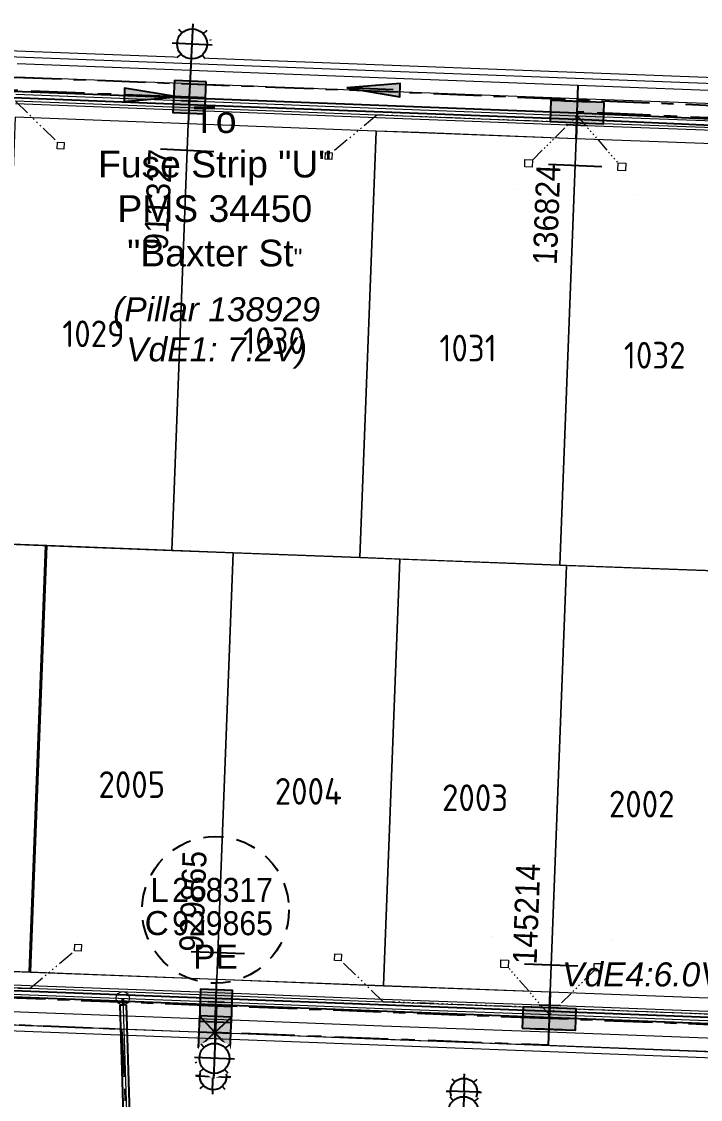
# Model space of a CAD drawing. Header units: metres. Extents: x 294745 to 296284, y 6233060 to 6235519.
# Drawn here: x 295136.1 to 295187, y 6234002.6 to 6234083.4 of the extents above; entities that cross this region are included whole.
import ezdxf
from ezdxf.enums import TextEntityAlignment as Align

# ---------------------------------------------------------------- set-up
doc = ezdxf.new("R2010")
doc.units = ezdxf.units.M
doc.set_wipeout_variables(frame=1)
for name, pattern in [('Cable Exist UG', [7, 4, -1, 1, -1]), ('Dash', [5, 3, -2]), ('DASHED', [19.05, 12.7, -6.35]), ('DOT', [6.35, 0, -6.35]), ('PHANTOMX2', [5.6, 2.5, -0.5, 0.15, -0.5, 0.15, -0.5, 0.15, -0.5, 0.15, -0.5])]:
    doc.linetypes.add(name, pattern=pattern)
doc.layers.get('0').update_dxf_attribs({"color": 6})
doc.layers.get('Defpoints').update_dxf_attribs({"color": 250})
doc.layers.add('. Const Lines _SP', color=251, linetype='Continuous', lineweight=0, plot=False)
doc.layers.add('. Const Lines Circles _SP', color=251, linetype='Continuous', lineweight=0, plot=False)
doc.layers.add('. Const Lines SL', color=7, linetype='Continuous', lineweight=0, true_color=0x009999, plot=False, transparency=0.3)
doc.layers.add('. Const Trench (GIS)', color=7, linetype='Continuous', lineweight=0, true_color=0x990099, plot=False, transparency=0.3)
for name, color, linetype in [('_User_HV_Exist', 7, 'Continuous'), ('Duct_SP_EXT', 30, 'Continuous'), ('Equip_SP_SL_EXT', 7, 'Continuous'), ('SupportsUG_SP_LV_EXT', 7, 'Continuous'), ('UG_Details_SP_MISC', 7, 'Continuous')]:
    doc.layers.add(name, color=color, linetype=linetype)
for name, color, linetype, lineweight in [('_User_HV_Final', 1, 'Continuous', 25), ('_User_LV_Exist', 5, 'Continuous', 25), ('_User_LV_Final', 5, 'Continuous', 25), ('Cadastre Easements_SP_EXT', 66, 'DASHED', 15), ('Cadastre Land Parcels_SP_EXT', 118, 'Continuous', 15), ('Cadastre Lot Numbers_SP_EXT', 118, 'Continuous', 15), ('Services_SP_EXT', 42, 'PHANTOMX2', 20), ('Services_SP_NEW', 2, 'PHANTOMX2', 20)]:
    doc.layers.add(name, color=color, linetype=linetype, lineweight=lineweight)
doc.layers.add('Kerb_SP_Existing', color=254, linetype='Continuous', lineweight=13, transparency=0.5)
doc.styles.add('COLUMN_LABEL', font='arial.ttf', dxfattribs={"height": 2})
doc.styles.add('LotNum', font='isocp.shx')
doc.styles.add('POLE_LABEL', font='arial.ttf', dxfattribs={"height": 2})
doc.styles.add('SL_LABEL', font='arial.ttf', dxfattribs={"height": 2})
doc.styles.get("Standard").update_dxf_attribs({"font": 'arial.ttf'})
doc.linetypes.add('Cable 3', pattern='A,5,-0.01,[">>",Standard,S=1.5,R=0,X=0,Y=-0.735],-2.4', length=7.41)

# ---------------------------------------------------------------- blocks, each defined once
blk = doc.blocks.new('*U76')
at = {"layer": 'SupportsUG_SP_LV_EXT', "linetype": 'Continuous'}
h = blk.add_hatch(color=256, dxfattribs=at)
h.dxf.hatch_style = 1
h.paths.add_polyline_path([(-0.8, 0), (-0.8, 2), (0.8, 2), (0.8, 0)])
h = blk.add_hatch(color=256, dxfattribs=at)
h.dxf.hatch_style = 1
h.paths.add_polyline_path([(-0.8, -2), (-0.8, 0), (0.8, 0), (0.8, -2)])
blk.add_lwpolyline([(-0.8, 2), (-0.8, -1), (-0.8, 1), (-0.8, -2), (0.8, -2), (0.8, 2)], close=True)
at = {"layer": 'Defpoints'}
for p, q in [((4, -2), (4, 2)), ((2, 0), (-2, 0)), ((0, 0), (2, 0)), ((1, 0.8), (1, -0.8))]:
    blk.add_line(p, q, dxfattribs=at)
at = {"layer": 'Defpoints', "flags": 128}
for points in [[(6, 4.5), (6, 4.5)], [(6, -4.5), (6, -4.5)]]:
    blk.add_lwpolyline(points, dxfattribs=at)
at = {"width": 0.9}
blk.add_attdef('ASSET_NUM', text='', height=1.8, rotation=360, dxfattribs=at).set_placement((4, 2), align=Align.MIDDLE_LEFT)
for tag, flags, p in [('OWNED_BY', 9, (-0.2, 0)), ('STREETNAME', 9, (-0.175, 0)), ('SUBURB', 1, (-0.158, 0)), ('PARENT', 9, (-0.143, 0)), ('NOTES', 9, (-0.127, 0)), ('LOCATION', 9, (-0.111, 0)), ('LEGEND', 9, (-0.091, 0)), ('SUPPORT_TYPE', 9, (-0.072, 0)), ('USAGE', 9, (-0.056, 0)), ('STATE', 9, (-0.032, 0))]:
    blk.add_attdef(tag, text='', height=0.01, rotation=270, dxfattribs=dict(flags=flags)).set_placement(p, align=Align.CENTER)
blk = doc.blocks.new('*U135')
at = {"layer": 'Defpoints'}
blk.add_line((1.98125, 0), (0.28125, 0), dxfattribs=at)
at = {"layer": 'Services_SP_EXT', "linetype": 'Continuous', "ltscale": 0.4}
for points in [[(3.7, 3.78125), (4.2625, 3.78125), (4.2625, 3.21875), (3.7, 3.21875)], [(3.7, -3.21875), (4.2625, -3.21875), (4.2625, -3.78125), (3.7, -3.78125)]]:
    blk.add_lwpolyline(points, close=True, dxfattribs=at)
at = {"layer": 'Services_SP_EXT', "ltscale": 0.4}
for points in [[(0.28125, 0), (3.7, 3.2)], [(3.7, -3.2), (0.28125, 0)]]:
    blk.add_lwpolyline(points, dxfattribs=at)
blk = doc.blocks.new('*U138')
at = {"layer": 'Services_SP_EXT', "ltscale": 0.5}
blk.add_lwpolyline([(0.8, 0), (0.8, -15)], dxfattribs=at)
at = {"layer": 'Services_SP_EXT', "ltscale": 0.5, "flags": 128}
blk.add_lwpolyline([(0.8, -15), (3.7, -18.2)], dxfattribs=at)
at = {"layer": 'Services_SP_EXT', "ltscale": 0.5}
blk.add_lwpolyline([(4.249, -18.249), (4.249, -18.749), (3.748, -18.749), (3.748, -18.247)], close=True, dxfattribs=at)
blk = doc.blocks.new('*U118')
blk.add_hatch(color=256).paths.add_polyline_path([(1.2, 1.2), (-1.2, 1.2), (-1.2, -1.2), (1.2, -1.2)])
blk.add_lwpolyline([(-1.2, 1.2), (-1.2, -1.2), (1.2, -1.2), (1.2, 1.2)], close=True)
at = {"layer": 'Defpoints', "flags": 128}
for points in [[(4, 2), (4, -2)], [(0, 1.2), (0, -1.2)], [(0, 0), (2, 0)], [(0.3, 0.6), (0.3, -0.6)]]:
    blk.add_lwpolyline(points, dxfattribs=at)
at = {"style": 'COLUMN_LABEL', "width": 0.9, "flags": 8}
blk.add_attdef('ASSET_NUM', text='', height=1.8, rotation=360, dxfattribs=at).set_placement((4, 2), align=Align.MIDDLE_LEFT)
at = {"flags": 1}
blk.add_attdef('Z', (-2.351, -1.813), '', height=0.2, rotation=270, dxfattribs=at)
at = {"flags": 9}
for tag, p in [('NOTES', (-2, -1.813)), ('SUBURB', (-1.8, -1.813)), ('STREETNAME', (-1.6, -1.813)), ('LOCATION', (-1.4, -1.813)), ('LEGEND', (-1.2, -1.813)), ('USAGE', (-1, -1.813)), ('STATE', (-0.8, -1.813)), ('OWNED_BY', (-0.6, -1.813)), ('COLUMN_TYPE', (-0.4, -1.813))]:
    blk.add_attdef(tag, text='', height=0.2, rotation=270, dxfattribs=at).set_placement(p, align=Align.MIDDLE_LEFT)
for tag, style, p in [('STREET_CODE', 'COLUMN_LABEL', (-0.2, -1.813)), ('STRUCTURE_PLANT_NUMBER', 'POLE_LABEL', (0.031, -1.813))]:
    blk.add_attdef(tag, text='', height=0.2, rotation=270, dxfattribs=dict(at, style=style)).set_placement(p, align=Align.MIDDLE_LEFT)
blk = doc.blocks.new('*U139')
at = {"layer": 'Services_SP_EXT', "ltscale": 0.5, "flags": 128}
blk.add_lwpolyline([(0.8, 13), (3.7, 16.2)], dxfattribs=at)
at = {"layer": 'Services_SP_EXT', "ltscale": 0.5}
blk.add_lwpolyline([(4.248, 16.747), (4.248, 16.249), (3.749, 16.249), (3.749, 16.747)], close=True, dxfattribs=at)
blk.add_lwpolyline([(0.8, 0), (0.8, 13)], dxfattribs=at)
blk = doc.blocks.new('*U121')
blk.add_hatch(color=256).paths.add_polyline_path([(1.2, 1.2), (-1.2, 1.2), (-1.2, -1.2), (1.2, -1.2)])
blk.add_lwpolyline([(-1.2, 1.2), (-1.2, -1.2), (1.2, -1.2), (1.2, 1.2)], close=True)
at = {"layer": 'Defpoints', "flags": 128}
for points in [[(4, 2), (4, -2)], [(0, 1.2), (0, -1.2)], [(0, 0), (2, 0)], [(0.3, 0.6), (0.3, -0.6)]]:
    blk.add_lwpolyline(points, dxfattribs=at)
at = {"style": 'COLUMN_LABEL', "width": 0.9, "flags": 8}
blk.add_attdef('ASSET_NUM', text='', height=1.8, rotation=360, dxfattribs=at).set_placement((4, 2), align=Align.MIDDLE_LEFT)
at = {"flags": 1}
blk.add_attdef('Z', (-2.351, -1.813), '', height=0.2, rotation=270, dxfattribs=at)
at = {"flags": 9}
for tag, p in [('NOTES', (-2, -1.813)), ('SUBURB', (-1.8, -1.813)), ('STREETNAME', (-1.6, -1.813)), ('LOCATION', (-1.4, -1.813)), ('LEGEND', (-1.2, -1.813)), ('USAGE', (-1, -1.813)), ('STATE', (-0.8, -1.813)), ('OWNED_BY', (-0.6, -1.813)), ('COLUMN_TYPE', (-0.4, -1.813))]:
    blk.add_attdef(tag, text='', height=0.2, rotation=270, dxfattribs=at).set_placement(p, align=Align.MIDDLE_LEFT)
for tag, style, p in [('STREET_CODE', 'COLUMN_LABEL', (-0.2, -1.813)), ('STRUCTURE_PLANT_NUMBER', 'POLE_LABEL', (0.031, -1.813))]:
    blk.add_attdef(tag, text='', height=0.2, rotation=270, dxfattribs=dict(at, style=style)).set_placement(p, align=Align.MIDDLE_LEFT)
blk = doc.blocks.new('*U174')
at = {"linetype": 'Continuous'}
h = blk.add_hatch(color=256, dxfattribs=at)
h.dxf.hatch_style = 1
h.paths.add_polyline_path([(6.304, -1.561), (3.904, -1.561), (3.904, -3.961), (6.304, -3.961)])
h = blk.add_hatch(color=256)
h.dxf.hatch_style = 1
h.paths.add_polyline_path([(6.304, -1.561), (3.904, -3.961), (3.904, -1.561)])
for p, q in [((6.304, -1.561), (3.904, -3.961)), ((3.904, -1.561), (6.304, -3.961)), ((8.404, -1.434), (8.404, -1.766)), ((7.466, -1.823), (7.7, -2.057)), ((9.343, -1.823), (9.108, -2.057)), ((5.104, -2.761), (7.409, -2.761)), ((9.4, -2.761), (9.732, -2.761)), ((7.466, -3.7), (7.7, -3.465)), ((8.404, -3.757), (8.404, -4.089)), ((9.343, -3.7), (9.108, -3.465))]:
    blk.add_line(p, q)
blk.add_line((9.4, -2.761), (6.859, -2.761), dxfattribs=at)
blk.add_lwpolyline([(6.304, -3.961), (6.304, -1.561), (3.904, -1.561), (3.904, -3.961)], close=True)
at = {"linetype": 'Continuous', "flags": 128}
blk.add_lwpolyline([(8.404, -4.006), (8.404, -1.517)], dxfattribs=at)
blk.add_circle((8.404, -2.761), 0.996)
at = {"layer": 'Defpoints', "transparency": 33554559}
for p, q in [((5.104, -3.961), (5.104, -1.561)), ((5.104, -2.761), (3.104, -2.761))]:
    blk.add_line(p, q, dxfattribs=at)
blk = doc.blocks.new('*U175')
at = {"linetype": 'Continuous'}
h = blk.add_hatch(color=256, dxfattribs=at)
h.dxf.hatch_style = 1
h.paths.add_polyline_path([(5.77, 1.2), (3.37, 1.2), (3.37, -1.2), (5.77, -1.2)])
h = blk.add_hatch(color=256)
h.dxf.hatch_style = 1
h.paths.add_polyline_path([(5.77, 1.2), (3.37, -1.2), (3.37, 1.2)])
for p, q in [((5.77, 1.2), (3.37, -1.2)), ((3.37, 1.2), (5.77, -1.2)), ((6.932, 0.939), (7.166, 0.704)), ((7.87, 1.327), (7.87, 0.996)), ((8.809, 0.939), (8.574, 0.704)), ((4.57, 0), (6.875, 0)), ((8.866, 0), (9.198, 0)), ((6.932, -0.939), (7.166, -0.704)), ((8.809, -0.939), (8.574, -0.704)), ((7.87, -0.996), (7.87, -1.327))]:
    blk.add_line(p, q)
blk.add_line((8.866, 0), (6.325, 0), dxfattribs=at)
blk.add_lwpolyline([(5.77, -1.2), (5.77, 1.2), (3.37, 1.2), (3.37, -1.2)], close=True)
at = {"linetype": 'Continuous', "flags": 128}
blk.add_lwpolyline([(7.87, -1.244), (7.87, 1.244)], dxfattribs=at)
blk.add_circle((7.87, 0), 0.996)
at = {"layer": 'Defpoints', "transparency": 33554559}
for p, q in [((4.57, -1.2), (4.57, 1.2)), ((4.57, 0), (2.57, 0))]:
    blk.add_line(p, q, dxfattribs=at)
blk = doc.blocks.new('*U148')
at = {"linetype": 'Dash', "ltscale": 0.5}
blk.add_circle((0, 0), 5.5, dxfattribs=at)
at = {"char_height": 1.8, "attachment_point": 6, "line_spacing_factor": 0.85}
for s, insert in [('L', (-3.5, 1.5)), ('C', (-3.5, -1))]:
    blk.add_mtext(s, dxfattribs=dict(at, insert=insert))
at = {"insert": (0, -2.6), "char_height": 1.8, "attachment_point": 2}
blk.add_mtext('PE', dxfattribs=at)
blk.add_mtext('PE', dxfattribs=at)
at = {"width": 0.9}
for tag, p in [('SNUMBER', (-3.25, 1.5)), ('CNUMBER', (-3.25, -1))]:
    blk.add_attdef(tag, text='', height=1.8, dxfattribs=at).set_placement(p, align=Align.MIDDLE_LEFT)
at = {"flags": 1}
blk.add_attdef('Z', (0, 0), '', height=0.2, dxfattribs=at)
blk = doc.blocks.new('*U152')
h = blk.add_hatch(color=256)
h.dxf.hatch_style = 1
h.paths.add_polyline_path([(4, 0.06), (-0.007, 0.5), (0.007, -0.5)])
blk.add_line((0.5, 0.008), (4, 0.06))
at = {"flags": 128}
blk.add_lwpolyline([(4, 0.06), (-0.007, 0.5), (0.007, -0.5)], close=True, dxfattribs=at)
blk.add_circle((0, 0), 0.0001)
blk = doc.blocks.new('*U146')
at = {"layer": 'Services_SP_EXT', "ltscale": 0.5}
for points in [[(4.248, 16.247), (4.248, 15.749), (3.749, 15.749), (3.749, 16.247)], [(4.249, -15.75), (4.249, -16.25), (3.748, -16.25), (3.748, -15.749)]]:
    blk.add_lwpolyline(points, close=True, dxfattribs=at)
at = {"layer": 'Services_SP_EXT', "ltscale": 0.5, "flags": 128}
for points in [[(0.8, 12.5), (3.7, 15.7)], [(0.8, -12.502), (3.7, -15.702)]]:
    blk.add_lwpolyline(points, dxfattribs=at)
at = {"layer": 'Services_SP_EXT', "ltscale": 0.5}
for points in [[(0.8, 0), (0.8, 12.5)], [(0.8, 0), (0.8, -12.502)]]:
    blk.add_lwpolyline(points, dxfattribs=at)
blk = doc.blocks.new('*U147')
at = {"layer": 'Services_SP_EXT', "ltscale": 0.5}
blk.add_lwpolyline([(0.8, 0), (0.8, -12.502)], dxfattribs=at)
at = {"layer": 'Services_SP_EXT', "ltscale": 0.5, "flags": 128}
blk.add_lwpolyline([(0.8, -12.502), (3.7, -15.702)], dxfattribs=at)
at = {"layer": 'Services_SP_EXT', "ltscale": 0.5}
blk.add_lwpolyline([(4.249, -15.75), (4.249, -16.25), (3.748, -16.25), (3.748, -15.749)], close=True, dxfattribs=at)
blk = doc.blocks.new('ARROW')
h = blk.add_hatch(color=256)
h.dxf.hatch_style = 1
h.paths.add_polyline_path([(-4, 0.0001), (0, -0.4999), (0, 0.5001)])
blk.add_line((-0.5, 0.0001), (-4, 0.0001))
at = {"flags": 128}
blk.add_lwpolyline([(-4, 0.0001), (0, -0.4999), (0, 0.5001)], close=True, dxfattribs=at)
blk.add_circle((0, 0.0001), 0.0001)
blk = doc.blocks.new('*U262')
for tag, height, rotation, flags, p in [('LNUMBER', 1, 179.46936, 8, (-6.356, 8.833)), ('CONSTRUCTED_VOLTAGE', 0.01, 270, 9, (-0.005, 0)), ('CONTROL_TYPE', 0.01, 270, 9, (-0.005, 0)), ('LANTERN_PURPOSE', 0.01, 270, 9, (-0.005, 0)), ('LANTERN_TYPE', 0.01, 270, 9, (-0.005, 0)), ('NO_PHASES', 0.01, 270, 9, (-0.005, 0)), ('OPERATING_VOLTAGE', 0.01, 270, 9, (-0.005, 0)), ('OWNED_BY', 0.01, 270, 9, (-0.005, 0)), ('MAINTAINED_BY', 0.01, 270, 9, (-0.005, 0)), ('ORIENTATION', 0.01, 270, 9, (-0.005, 0)), ('STATE', 0.01, 270, 9, (-0.005, 0)), ('USAGE', 0.01, 270, 9, (-0.005, 0)), ('CEXIST', 0.01, 270, 9, (-0.005, 0)), ('CNEW', 0.01, 270, 9, (-0.005, 0)), ('CNUMBER', 0.01, 270, 9, (-0.005, 0)), ('CREMOVE', 0.01, 270, 9, (-0.005, 0)), ('CREPLACE', 0.01, 270, 9, (-0.005, 0)), ('LKINGHEIGHT', 0.01, 270, 9, (-0.005, 0)), ('LBRACKET', 0.01, 270, 9, (-0.005, 0)), ('LBRACKETVOCAB', 0.01, 270, 9, (-0.005, 0)), ('LCATEGORY', 0.01, 270, 9, (-0.005, 0)), ('LCHARGE1', 0.01, 270, 9, (-0.005, 0)), ('LCHARGE1PERCENT', 0.01, 270, 9, (-0.005, 0)), ('LCHARGE2', 0.01, 270, 9, (-0.005, 0)), ('LCHARGE2PERCENT', 0.01, 270, 9, (-0.005, 0)), ('LCHARGE3', 0.01, 270, 9, (-0.005, 0)), ('LCHARGE3PERCENT', 0.01, 270, 9, (-0.005, 0)), ('LEXIST', 0.01, 270, 9, (-0.005, 0)), ('LLAMP', 0.01, 270, 9, (-0.005, 0)), ('LLAMPVOCAB', 0.01, 270, 9, (-0.005, 0)), ('LMAST', 0.01, 270, 9, (-0.005, 0)), ('LMASTVOCAB', 0.01, 270, 9, (-0.005, 0)), ('LNEW', 0.01, 270, 9, (-0.005, 0)), ('LANTNUMBER', 0.01, 270, 9, (-0.005, 0)), ('LOUTREACH', 0.01, 270, 9, (-0.005, 0)), ('LOUTREACHVOCAB', 0.01, 270, 9, (-0.005, 0)), ('LRATECODE', 0.01, 270, 9, (-0.005, 0)), ('LREMOVE', 0.01, 270, 9, (-0.005, 0)), ('LREPLACE', 0.01, 270, 9, (-0.005, 0)), ('LTYPE', 0.01, 270, 9, (-0.005, 0)), ('LTYPEVOCAB', 0.01, 270, 9, (-0.005, 0)), ('LEGEND', 0.01, 270, 9, (-0.005, 0)), ('SUBURB', 0.01, 270, 9, (-0.005, 0)), ('STREETNAME', 0.01, 270, 9, (-0.005, 0)), ('LOCATION', 0.01, 270, 9, (-0.005, 0)), ('NOTES', 0.01, 270, 9, (-0.005, 0))]:
    blk.add_attdef(tag, text='', height=height, rotation=rotation, dxfattribs=dict(flags=flags)).set_placement(p, align=Align.MIDDLE_LEFT)
for tag, p, height, flags in [('OPERATED_BY', (-0.01, 0), 0.01, 9), ('Z', (-0.005, 0), 0.001, 1)]:
    blk.add_attdef(tag, p, '', height=height, rotation=270, dxfattribs=dict(flags=flags))
at = {"style": 'SL_LABEL', "flags": 9}
blk.add_attdef('STREET_CODE', text='', height=0.001, rotation=270, dxfattribs=at).set_placement((-0.004, 0), align=Align.MIDDLE_LEFT)
at = {"linetype": 'DOT'}
blk.add_wipeout([(-1.866, 7.791), (-2.315, 6.735), (-3.38, 6.305), (-4.436, 6.754), (-4.866, 7.819), (-4.416, 8.875), (-3.352, 9.305), (-2.295, 8.856)], dxfattribs=at)
for p, q in [((-3.38, 6.305), (-3.352, 9.305)), ((-3.355, 8.93), (-3.352, 9.305)), ((-4.416, 8.875), (-4.154, 8.608)), ((-2.295, 8.856), (-2.563, 8.593)), ((-1.866, 7.791), (-4.866, 7.819)), ((-4.491, 7.815), (-4.866, 7.819)), ((0.634, 7.768), (-2.241, 7.795)), ((-4.436, 6.754), (-4.168, 7.017)), ((-3.38, 6.305), (-3.376, 6.68)), ((-2.315, 6.735), (-2.578, 7.002))]:
    blk.add_line(p, q)
at = {"linetype": 'DOT', "flags": 128}
blk.add_lwpolyline([(-1.866, 7.791), (-2.315, 6.735), (-3.38, 6.305), (-4.436, 6.754), (-4.866, 7.819), (-4.416, 8.875), (-3.352, 9.305), (-2.295, 8.856), (-1.866, 7.791)], close=True, dxfattribs=at)
blk.add_circle((-3.366, 7.805), 1.125)
blk = doc.blocks.new('*U263')
for tag, height, rotation, flags, p in [('LNUMBER', 1, 359.99908, 8, (7.634, 6.768)), ('CONSTRUCTED_VOLTAGE', 0.01, 270, 9, (-0.005, 0)), ('CONTROL_TYPE', 0.01, 270, 9, (-0.005, 0)), ('LANTERN_PURPOSE', 0.01, 270, 9, (-0.005, 0)), ('LANTERN_TYPE', 0.01, 270, 9, (-0.005, 0)), ('NO_PHASES', 0.01, 270, 9, (-0.005, 0)), ('OPERATING_VOLTAGE', 0.01, 270, 9, (-0.005, 0)), ('OWNED_BY', 0.01, 270, 9, (-0.005, 0)), ('MAINTAINED_BY', 0.01, 270, 9, (-0.005, 0)), ('ORIENTATION', 0.01, 270, 9, (-0.005, 0)), ('STATE', 0.01, 270, 9, (-0.005, 0)), ('USAGE', 0.01, 270, 9, (-0.005, 0)), ('CEXIST', 0.01, 270, 9, (-0.005, 0)), ('CNEW', 0.01, 270, 9, (-0.005, 0)), ('CNUMBER', 0.01, 270, 9, (-0.005, 0)), ('CREMOVE', 0.01, 270, 9, (-0.005, 0)), ('CREPLACE', 0.01, 270, 9, (-0.005, 0)), ('LKINGHEIGHT', 0.01, 270, 9, (-0.005, 0)), ('LBRACKET', 0.01, 270, 9, (-0.005, 0)), ('LBRACKETVOCAB', 0.01, 270, 9, (-0.005, 0)), ('LCATEGORY', 0.01, 270, 9, (-0.005, 0)), ('LCHARGE1', 0.01, 270, 9, (-0.005, 0)), ('LCHARGE1PERCENT', 0.01, 270, 9, (-0.005, 0)), ('LCHARGE2', 0.01, 270, 9, (-0.005, 0)), ('LCHARGE2PERCENT', 0.01, 270, 9, (-0.005, 0)), ('LCHARGE3', 0.01, 270, 9, (-0.005, 0)), ('LCHARGE3PERCENT', 0.01, 270, 9, (-0.005, 0)), ('LEXIST', 0.01, 270, 9, (-0.005, 0)), ('LLAMP', 0.01, 270, 9, (-0.005, 0)), ('LLAMPVOCAB', 0.01, 270, 9, (-0.005, 0)), ('LMAST', 0.01, 270, 9, (-0.005, 0)), ('LMASTVOCAB', 0.01, 270, 9, (-0.005, 0)), ('LNEW', 0.01, 270, 9, (-0.005, 0)), ('LANTNUMBER', 0.01, 270, 9, (-0.005, 0)), ('LOUTREACH', 0.01, 270, 9, (-0.005, 0)), ('LOUTREACHVOCAB', 0.01, 270, 9, (-0.005, 0)), ('LRATECODE', 0.01, 270, 9, (-0.005, 0)), ('LREMOVE', 0.01, 270, 9, (-0.005, 0)), ('LREPLACE', 0.01, 270, 9, (-0.005, 0)), ('LTYPE', 0.01, 270, 9, (-0.005, 0)), ('LTYPEVOCAB', 0.01, 270, 9, (-0.005, 0)), ('LEGEND', 0.01, 270, 9, (-0.005, 0)), ('SUBURB', 0.01, 270, 9, (-0.005, 0)), ('STREETNAME', 0.01, 270, 9, (-0.005, 0)), ('LOCATION', 0.01, 270, 9, (-0.005, 0)), ('NOTES', 0.01, 270, 9, (-0.005, 0))]:
    blk.add_attdef(tag, text='', height=height, rotation=rotation, dxfattribs=dict(flags=flags)).set_placement(p, align=Align.MIDDLE_LEFT)
for tag, p, height, flags in [('OPERATED_BY', (-0.01, 0), 0.01, 9), ('Z', (-0.005, 0), 0.001, 1)]:
    blk.add_attdef(tag, p, '', height=height, rotation=270, dxfattribs=dict(flags=flags))
at = {"style": 'SL_LABEL', "flags": 9}
blk.add_attdef('STREET_CODE', text='', height=0.001, rotation=270, dxfattribs=at).set_placement((-0.004, 0), align=Align.MIDDLE_LEFT)
at = {"linetype": 'DOT'}
blk.add_wipeout([(3.134, 7.768), (3.574, 8.829), (4.634, 9.268), (5.695, 8.829), (6.134, 7.768), (5.695, 6.707), (4.634, 6.268), (3.574, 6.707)], dxfattribs=at)
for p, q in [((4.634, 9.268), (4.634, 6.268)), ((4.634, 9.268), (4.634, 8.893)), ((3.574, 8.829), (3.839, 8.563)), ((5.695, 8.829), (5.43, 8.563)), ((0.634, 7.768), (3.509, 7.768)), ((3.134, 7.768), (6.134, 7.768)), ((5.759, 7.768), (6.134, 7.768)), ((3.574, 6.707), (3.839, 6.972)), ((4.634, 6.643), (4.634, 6.268)), ((5.695, 6.707), (5.43, 6.972))]:
    blk.add_line(p, q)
at = {"linetype": 'DOT', "flags": 128}
blk.add_lwpolyline([(3.134, 7.768), (3.574, 8.829), (4.634, 9.268), (5.695, 8.829), (6.134, 7.768), (5.695, 6.707), (4.634, 6.268), (3.574, 6.707), (3.134, 7.768)], close=True, dxfattribs=at)
blk.add_circle((4.634, 7.768), 1.125)

msp = doc.modelspace()

# ---------------------------------------------------------------- linework, layer by layer
at = {"layer": '. Const Lines _SP', "linetype": 'Continuous', "lineweight": 0, "flags": 128}
for points in [[(295124.1262, 6234008.6554), (295136.617, 6234008.1776), (295150.6068, 6234007.6425), (295163.0972, 6234007.1524), (295175.5925, 6234006.6867), (295188.0809, 6234006.209), (295214.112, 6234005.2132), (295221.8801, 6234012.1655), (295222.7932, 6234024.7401), (295223.8795, 6234039.7007), (295224.9659, 6234054.6613), (295226.0054, 6234068.9775), (295219.1572, 6234076.8107), (295190.8501, 6234078.1557), (295177.8411, 6234078.6533), (295162.8521, 6234079.2267), (295148.7624, 6234079.7657), (295135.7719, 6234080.2626)], [(295124.2332, 6234011.4534), (295136.7241, 6234010.9756), (295150.7138, 6234010.4404), (295163.2042, 6234009.9504), (295175.6967, 6234009.4848), (295188.188, 6234009.0069), (295213.0881, 6234008.0544), (295219.1694, 6234013.4971), (295220.0005, 6234024.9429), (295221.0869, 6234039.9035), (295222.1732, 6234054.8641), (295223.1281, 6234068.0145), (295217.8337, 6234074.0704), (295190.7301, 6234075.3583), (295177.7341, 6234075.8554), (295162.745, 6234076.4288), (295148.6553, 6234076.9677), (295135.6648, 6234077.4647)], [(295124.2791, 6234012.6525), (295136.7699, 6234012.1747), (295150.7597, 6234011.6396), (295163.2501, 6234011.1495), (295175.7414, 6234010.6839), (295188.2338, 6234010.2061), (295212.6493, 6234009.2721), (295218.0077, 6234014.0678), (295218.8037, 6234025.0298), (295219.89, 6234039.9904), (295220.9764, 6234054.951), (295221.895, 6234067.6018), (295217.2665, 6234072.896), (295190.6787, 6234074.1593), (295177.6882, 6234074.6563), (295162.6992, 6234075.2296), (295148.6095, 6234075.7686), (295135.619, 6234076.2655)], [(295143.6998, 6234010.2084), (295144.0643, 6233998.5859)]]:
    msp.add_lwpolyline(points, dxfattribs=at)
at = {"layer": '. Const Lines Circles _SP', "lineweight": 0}
msp.add_circle((295143.6998, 6234010.2084), 0.5, dxfattribs=at)
at = {"layer": '. Const Lines SL', "linetype": 'Continuous', "lineweight": 0, "flags": 128}
msp.add_lwpolyline([(295124.2409, 6234011.6532), (295136.7317, 6234011.1754), (295150.7215, 6234010.6403), (295163.2119, 6234010.1502), (295175.7042, 6234009.6846), (295188.1956, 6234009.2068), (295213.0149, 6234008.2574), (295218.9758, 6234013.5923), (295219.8011, 6234024.9574), (295220.8874, 6234039.918), (295221.9737, 6234054.8786), (295222.9226, 6234067.9457), (295217.7391, 6234073.8747), (295190.7216, 6234075.1584), (295177.7264, 6234075.6555), (295162.7374, 6234076.2289), (295148.6477, 6234076.7679), (295135.6572, 6234077.2648)], dxfattribs=at)
at = {"layer": '. Const Trench (GIS)', "linetype": 'Continuous', "lineweight": 0, "flags": 128}
for points in [[(295124.1644, 6234009.6547), (295136.6553, 6234009.1769), (295150.645, 6234008.6418), (295163.1354, 6234008.1517), (295175.6297, 6234007.686), (295188.1192, 6234007.2083), (295213.7463, 6234006.2279), (295220.912, 6234012.6411), (295221.7958, 6234024.8125), (295222.8822, 6234039.7732), (295223.9685, 6234054.7338), (295224.9778, 6234068.6336), (295218.6845, 6234075.832), (295190.8072, 6234077.1566), (295177.8029, 6234077.6541), (295162.8138, 6234078.2275), (295148.7242, 6234078.7664), (295135.7337, 6234079.2634)], [(295124.2141, 6234010.9538), (295136.705, 6234010.476), (295150.6947, 6234009.9408), (295163.1851, 6234009.4508), (295175.6781, 6234008.9851), (295188.1689, 6234008.5073), (295213.2709, 6234007.5471), (295219.6535, 6234013.2594), (295220.4992, 6234024.9067), (295221.5856, 6234039.8673), (295222.6719, 6234054.8279), (295223.6419, 6234068.1865), (295218.07, 6234074.5598), (295190.7515, 6234075.8578), (295177.7532, 6234076.355), (295162.7642, 6234076.9284), (295148.6745, 6234077.4674), (295135.684, 6234077.9643)]]:
    msp.add_lwpolyline(points, dxfattribs=at)
at = {"layer": '_User_HV_Final', "linetype": 'Cable Exist UG', "ltscale": 0.9, "flags": 128}
msp.add_lwpolyline([(295047.3885, 6234082.7742), (295061.5052, 6234082.1257), (295090.2669, 6234081.0026), (295119.2075, 6234079.8955), (295162.298, 6234078.2472), (295218.6944, 6234075.8221), (295224.9772, 6234068.6253), (295223.8543, 6234053.1618), (295223.8543, 6234053.1618)], dxfattribs=at)
at = {"layer": '_User_LV_Exist', "linetype": 'Cable Exist UG', "ltscale": 0.9}
for points in [[(295175.665, 6234008.6854), (295126.2012, 6234010.5775), (295124.2027, 6234010.6556)], [(295125.2019, 6234010.6166), (295125.1741, 6234009.8172), (295125.1282, 6234008.6171), (295143.6081, 6234007.9102), (295143.9719, 6234000.8912), (295138.1566, 6234001.1136), (295138.0802, 6233999.1151), (295144.0756, 6233998.881)], [(295195.9949, 6234007.9077), (295175.665, 6234008.6854)]]:
    msp.add_lwpolyline(points, dxfattribs=at)
at = {"layer": '_User_LV_Exist', "linetype": 'Cable Exist UG', "flags": 128}
msp.add_lwpolyline([(295175.6626, 6234008.6855), (295175.5862, 6234006.6869), (295150.5992, 6234007.6428)], dxfattribs=at)
at = {"layer": '_User_LV_Final', "linetype": 'Cable Exist UG'}
for points in [[(295147.8118, 6234077.8006), (295122.7049, 6234078.761)], [(295222.6103, 6234038.7903), (295217.8229, 6234039.1379), (295219.8398, 6234066.914), (295220.121, 6234072.6696), (295218.2118, 6234074.8534), (295177.7647, 6234076.6548)]]:
    msp.add_lwpolyline(points, dxfattribs=at)
at = {"layer": 'Cadastre Easements_SP_EXT', "linetype": 'Continuous', "flags": 128}
for points in [[(295137.9931, 6234044.1498), (295125.5022, 6234044.6272), (295124.2791, 6234012.6525), (295136.7699, 6234012.1747)], [(295151.9753, 6234043.6153), (295137.9931, 6234044.1498), (295136.7699, 6234012.1747), (295150.7521, 6234011.6398)], [(295164.4692, 6234043.1378), (295151.9753, 6234043.6153), (295150.7521, 6234011.6398), (295163.2506, 6234011.1617)], [(295176.9637, 6234042.6602), (295164.4692, 6234043.1378), (295163.2506, 6234011.1617), (295175.7414, 6234010.6839)], [(295189.4555, 6234042.1827), (295176.9637, 6234042.6602), (295175.7414, 6234010.6839), (295188.2338, 6234010.2061), (295188.8825, 6234027.2025)]]:
    msp.add_lwpolyline(points, close=True, dxfattribs=at)
at = {"layer": 'Cadastre Land Parcels_SP_EXT', "linetype": 'Continuous'}
for points in [[(295148.6095, 6234075.7686), (295135.619, 6234076.2655), (295134.3958, 6234044.2889), (295147.3863, 6234043.792), (295148.6095, 6234075.7686)], [(295162.6992, 6234075.2296), (295148.6095, 6234075.7686), (295147.3863, 6234043.792), (295161.476, 6234043.253), (295162.6992, 6234075.2296)], [(295177.6882, 6234074.6563), (295165.9004, 6234075.1232), (295162.6992, 6234075.2296), (295161.476, 6234043.253), (295176.465, 6234042.6797), (295177.6882, 6234074.6563)], [(295190.0299, 6234057.1982), (295190.6787, 6234074.1593), (295177.6882, 6234074.6563), (295176.465, 6234042.6797), (295189.4562, 6234042.2003), (295190.0299, 6234057.1982)]]:
    msp.add_lwpolyline(points, close=True, dxfattribs=at)
at = {"layer": 'Cadastre Land Parcels_SP_EXT', "linetype": 'Continuous', "flags": 128}
for points in [[(295137.8932, 6234044.1551), (295125.5023, 6234044.6291), (295124.2791, 6234012.6525), (295136.67, 6234012.1785)], [(295137.9931, 6234044.1498), (295125.5022, 6234044.6272), (295124.2791, 6234012.6525), (295136.7699, 6234012.1747)], [(295151.9829, 6234043.6162), (295137.8932, 6234044.1551), (295136.67, 6234012.1785), (295150.7597, 6234011.6396)], [(295151.9753, 6234043.6153), (295137.9931, 6234044.1498), (295136.7699, 6234012.1747), (295150.7521, 6234011.6398)], [(295164.4692, 6234043.1378), (295151.9753, 6234043.6153), (295150.7521, 6234011.6398), (295163.2506, 6234011.1617)], [(295164.4738, 6234043.1384), (295161.476, 6234043.253), (295151.9829, 6234043.6162), (295150.7597, 6234011.6396), (295163.2506, 6234011.1617)], [(295176.9646, 6234042.6606), (295176.469, 6234042.6795), (295176.465, 6234042.6797), (295164.4738, 6234043.1384), (295163.2506, 6234011.1617), (295175.7414, 6234010.6839)], [(295176.9637, 6234042.6602), (295164.4692, 6234043.1378), (295163.2506, 6234011.1617), (295175.7414, 6234010.6839)], [(295175.7414, 6234010.6839), (295188.2323, 6234010.2061), (295188.8825, 6234027.2025), (295189.4562, 6234042.2003), (295176.9646, 6234042.6606)], [(295189.4555, 6234042.1827), (295176.9637, 6234042.6602), (295175.7414, 6234010.6839), (295188.2338, 6234010.2061), (295188.8825, 6234027.2025)]]:
    msp.add_lwpolyline(points, close=True, dxfattribs=at)
at = {"layer": 'Duct_SP_EXT'}
for p, q in [((295122.7026, 6234078.7011), (295148.6836, 6234077.7072)), ((295122.6843, 6234078.2214), (295148.6653, 6234077.2276)), ((295148.6836, 6234077.7072), (295148.6745, 6234077.4674)), ((295148.6836, 6234077.7072), (295177.7631, 6234076.5948)), ((295148.6653, 6234077.2276), (295148.6745, 6234077.4674)), ((295148.6653, 6234077.2276), (295177.7433, 6234076.1152)), ((295177.7433, 6234076.1152), (295177.7532, 6234076.355)), ((295177.7433, 6234076.1152), (295218.0593, 6234074.32)), ((295177.7631, 6234076.5948), (295177.7532, 6234076.355)), ((295177.7631, 6234076.5948), (295218.0807, 6234074.7995)), ((295212.7621, 6234007.3264), (295124.2049, 6234010.7139)), ((295212.7805, 6234007.806), (295124.2233, 6234011.1936)), ((295143.4756, 6234009.7011), (295143.7155, 6234009.7086)), ((295143.4756, 6234009.7011), (295143.815, 6233998.879)), ((295143.9554, 6234009.7161), (295143.7155, 6234009.7086)), ((295143.9554, 6234009.7161), (295144.2948, 6233998.8941))]:
    msp.add_line(p, q, dxfattribs=at)
at = {"layer": 'Kerb_SP_Existing', "flags": 128}
for points in [[(295326.7946, 6233985.9619, 0.2919312), (295318.5767, 6233991.9504), (295230.6458, 6233997.3784, -0.4113646), (295221.9913, 6234007.4836), (295226.264, 6234066.3257), (295226.5104, 6234069.7188, 0.4173883), (295217.6675, 6234079.8353), (295214.6732, 6234080.0201), (295213.8706, 6234080.0051, 0.1235058), (295211.5808, 6234079.1826, -0.1618998), (295208.5395, 6234078.3423, 0.003458), (295195.2976, 6234078.9363), (295061.7714, 6234084.0441, -0.0067717), (295034.8557, 6234085.4389, -0.1679553), (295031.821, 6234086.6485, 0.1615429), (295028.9108, 6234087.8508, -0.0017184), (295022.104, 6234088.3615, 0.1392797), (295003.3513, 6234084.5904, 0.2191615), (294995.3863, 6234074.4133, 0.1485343), (294996.9438, 6234049.4654)], [(295122.1132, 6234008.2795), (295192.4911, 6234005.5591, -0.003644), (295212.4295, 6234004.6132)], [(295122.1306, 6234008.7292), (295192.5088, 6234006.0087, -0.003644), (295212.4541, 6234005.0625, -0.003644)]]:
    msp.add_lwpolyline(points, format="xyb", dxfattribs=at)
at = {"layer": 'Kerb_SP_Existing'}
msp.add_lwpolyline([(295225.8152, 6234066.3583), (295226.0616, 6234069.7514, 0.4173883), (295217.6398, 6234079.3861), (295214.6636, 6234079.5698), (295213.8975, 6234079.5555, 0.1225723), (295211.8306, 6234078.8083), (295211.7938, 6234078.7839, -0.1597743), (295208.5164, 6234077.8928, 0.0032976), (295195.2802, 6234078.4866), (295061.7542, 6234083.5944, -0.0067726), (295034.8348, 6234084.9894, -0.1679553), (295031.5269, 6234086.3079, 0.1615429), (295028.8787, 6234087.4019, -0.0017184), (295022.0688, 6234087.9129, 0.1392797), (295003.5572, 6234084.1903, 0.2191615), (294995.8242, 6234074.3095, 0.1485343), (294997.3654, 6234049.6228)], format="xyb", dxfattribs=at)
at = {"layer": 'UG_Details_SP_MISC', "color": 7, "linetype": 'Cable Exist UG', "lineweight": 40, "flags": 128}
msp.add_lwpolyline([(295143.7155, 6234009.7086), (295143.6998, 6234010.2084)], dxfattribs=at)

# ---------------------------------------------------------------- block references
at = {"layer": '_User_HV_Exist', "rotation": 357.3998163954004}
msp.add_blockref('ARROW', (295164.4767, 6234078.2844), dxfattribs=at)
at = {"layer": '_User_LV_Exist', "linetype": 'DASHED'}
msp.add_blockref('*U148', (295150.6515, 6234016.8342), dxfattribs=at).add_auto_attribs({'SNUMBER': '268317', 'CNUMBER': '929865'})
at = {"layer": '_User_LV_Exist'}
for name, p, rotation in [('*U174', (295153.5536, 6234012.6378), 267.8093328135323), ('*U175', (295168.9658, 6233995.3408), 87.85478245163928)]:
    msp.add_blockref(name, p, dxfattribs=dict(at, rotation=rotation))
at = {"layer": '_User_LV_Final', "rotation": 356.9623602600096}
msp.add_blockref('*U152', (295143.8117, 6234077.9536), dxfattribs=at)
at = {"layer": 'Equip_SP_SL_EXT'}
ref = msp.add_blockref('*U118', (295148.7044, 6234077.7664), dxfattribs=dict(at, rotation=267.2796087531705))
ref.add_attrib('ASSET_NUM', '911327', dxfattribs={"layer": '0', "height": 1.8, "rotation": 267.279609, "style": 'COLUMN_LABEL', "text_generation_flag": 6, "width": 0.9}).set_placement((295146.5168, 6234073.8658), align=Align.MIDDLE_RIGHT)
ref = msp.add_blockref('*U121', (295150.6833, 6234009.641), dxfattribs=dict(at, rotation=88.02705256202468))
ref.add_attrib('ASSET_NUM', '929865', dxfattribs={"layer": '0', "height": 1.8, "rotation": 88.027053, "style": 'COLUMN_LABEL', "width": 0.9}).set_placement((295148.8222, 6234013.7075), align=Align.MIDDLE_LEFT)
at = {"layer": 'Services_SP_EXT', "linetype": 'ByBlock'}
for p, rotation in [((295177.7647, 6234076.6548), 267.8093328135323), ((295175.6669, 6234008.6853), 87.86541664748924)]:
    msp.add_blockref('*U135', p, dxfattribs=dict(at, rotation=rotation))
at = {"layer": 'Services_SP_NEW', "linetype": 'ByBlock'}
for name, p, rotation in [('*U139', (295122.7049, 6234078.761), 267.8093328172367), ('*U138', (295177.7647, 6234076.6548), 267.809332805936), ('*U147', (295124.2027, 6234010.6036), 87.86541664738292), ('*U146', (295175.6669, 6234008.6853), 87.86541664738292)]:
    msp.add_blockref(name, p, dxfattribs=dict(at, rotation=rotation))
at = {"layer": 'SupportsUG_SP_LV_EXT', "linetype": 'Continuous'}
ref = msp.add_blockref('*U76', (295177.7647, 6234076.6548), dxfattribs=dict(at, rotation=267.8093327455871))
ref.add_attrib('ASSET_NUM', '136824', dxfattribs={"layer": '0', "height": 1.8, "rotation": 267.809333, "text_generation_flag": 6, "width": 0.9}).set_placement((295175.6132, 6234072.7342), align=Align.MIDDLE_RIGHT)
at = {"layer": 'SupportsUG_SP_LV_EXT', "linetype": 'Continuous', "rotation": 87.8653347219238}
msp.add_blockref('*U76', (295175.6669, 6234008.6853), dxfattribs=at).add_auto_attribs({'ASSET_NUM': '145214'})

# ---------------------------------------------------------------- texts
at = {"layer": '_User_LV_Exist', "linetype": 'Cable 3', "attachment_point": 5}
for s, insert, char_height in [('To\\PFuse Strip "U" \\PPMS 34450\\P"Baxter St{\\H0.66666x;"}', (295150.5943, 6234071.068), 2), ('{\\fArial|b0|i1|c0|p34;(Pillar 138929\\PVdE1: 7.2V)}', (295150.7367, 6234060.0938), 1.8), ('{\\fArial|b0|i1|c0|p34;VdE4:6.0V}', (295182.6461, 6234011.9836), 1.8)]:
    msp.add_mtext(s, dxfattribs=dict(at, insert=insert, char_height=char_height))
at = {"layer": 'Cadastre Lot Numbers_SP_EXT', "linetype": 'DASHED', "char_height": 2, "attachment_point": 5, "style": 'LotNum'}
for s, insert in [('1029', (295141.5026, 6234060.028)), ('1030', (295155.0427, 6234059.5103)), ('1031', (295169.5821, 6234058.9543)), ('1032', (295183.5719, 6234058.4193)), ('\\P2005', (295144.3726, 6234027.8946)), ('\\P2004', (295157.6118, 6234027.3885)), ('\\P2003', (295170.1062, 6234026.9109)), ('\\P2002', (295182.5983, 6234026.4337))]:
    msp.add_mtext(s, dxfattribs=dict(at, insert=insert))

# ---------------------------------------------------------------- next in the draw order: block references
at = {"layer": 'UG_Details_SP_MISC', "rotation": 267.8102484807831}
for name, p in [('*U262', (295140.9664, 6234078.6969)), ('*U263', (295142.9811, 6234010.6315)), ('*U262', (295161.3045, 6233998.6405))]:
    msp.add_blockref(name, p, dxfattribs=at)

doc.saveas('drawing.dxf')
